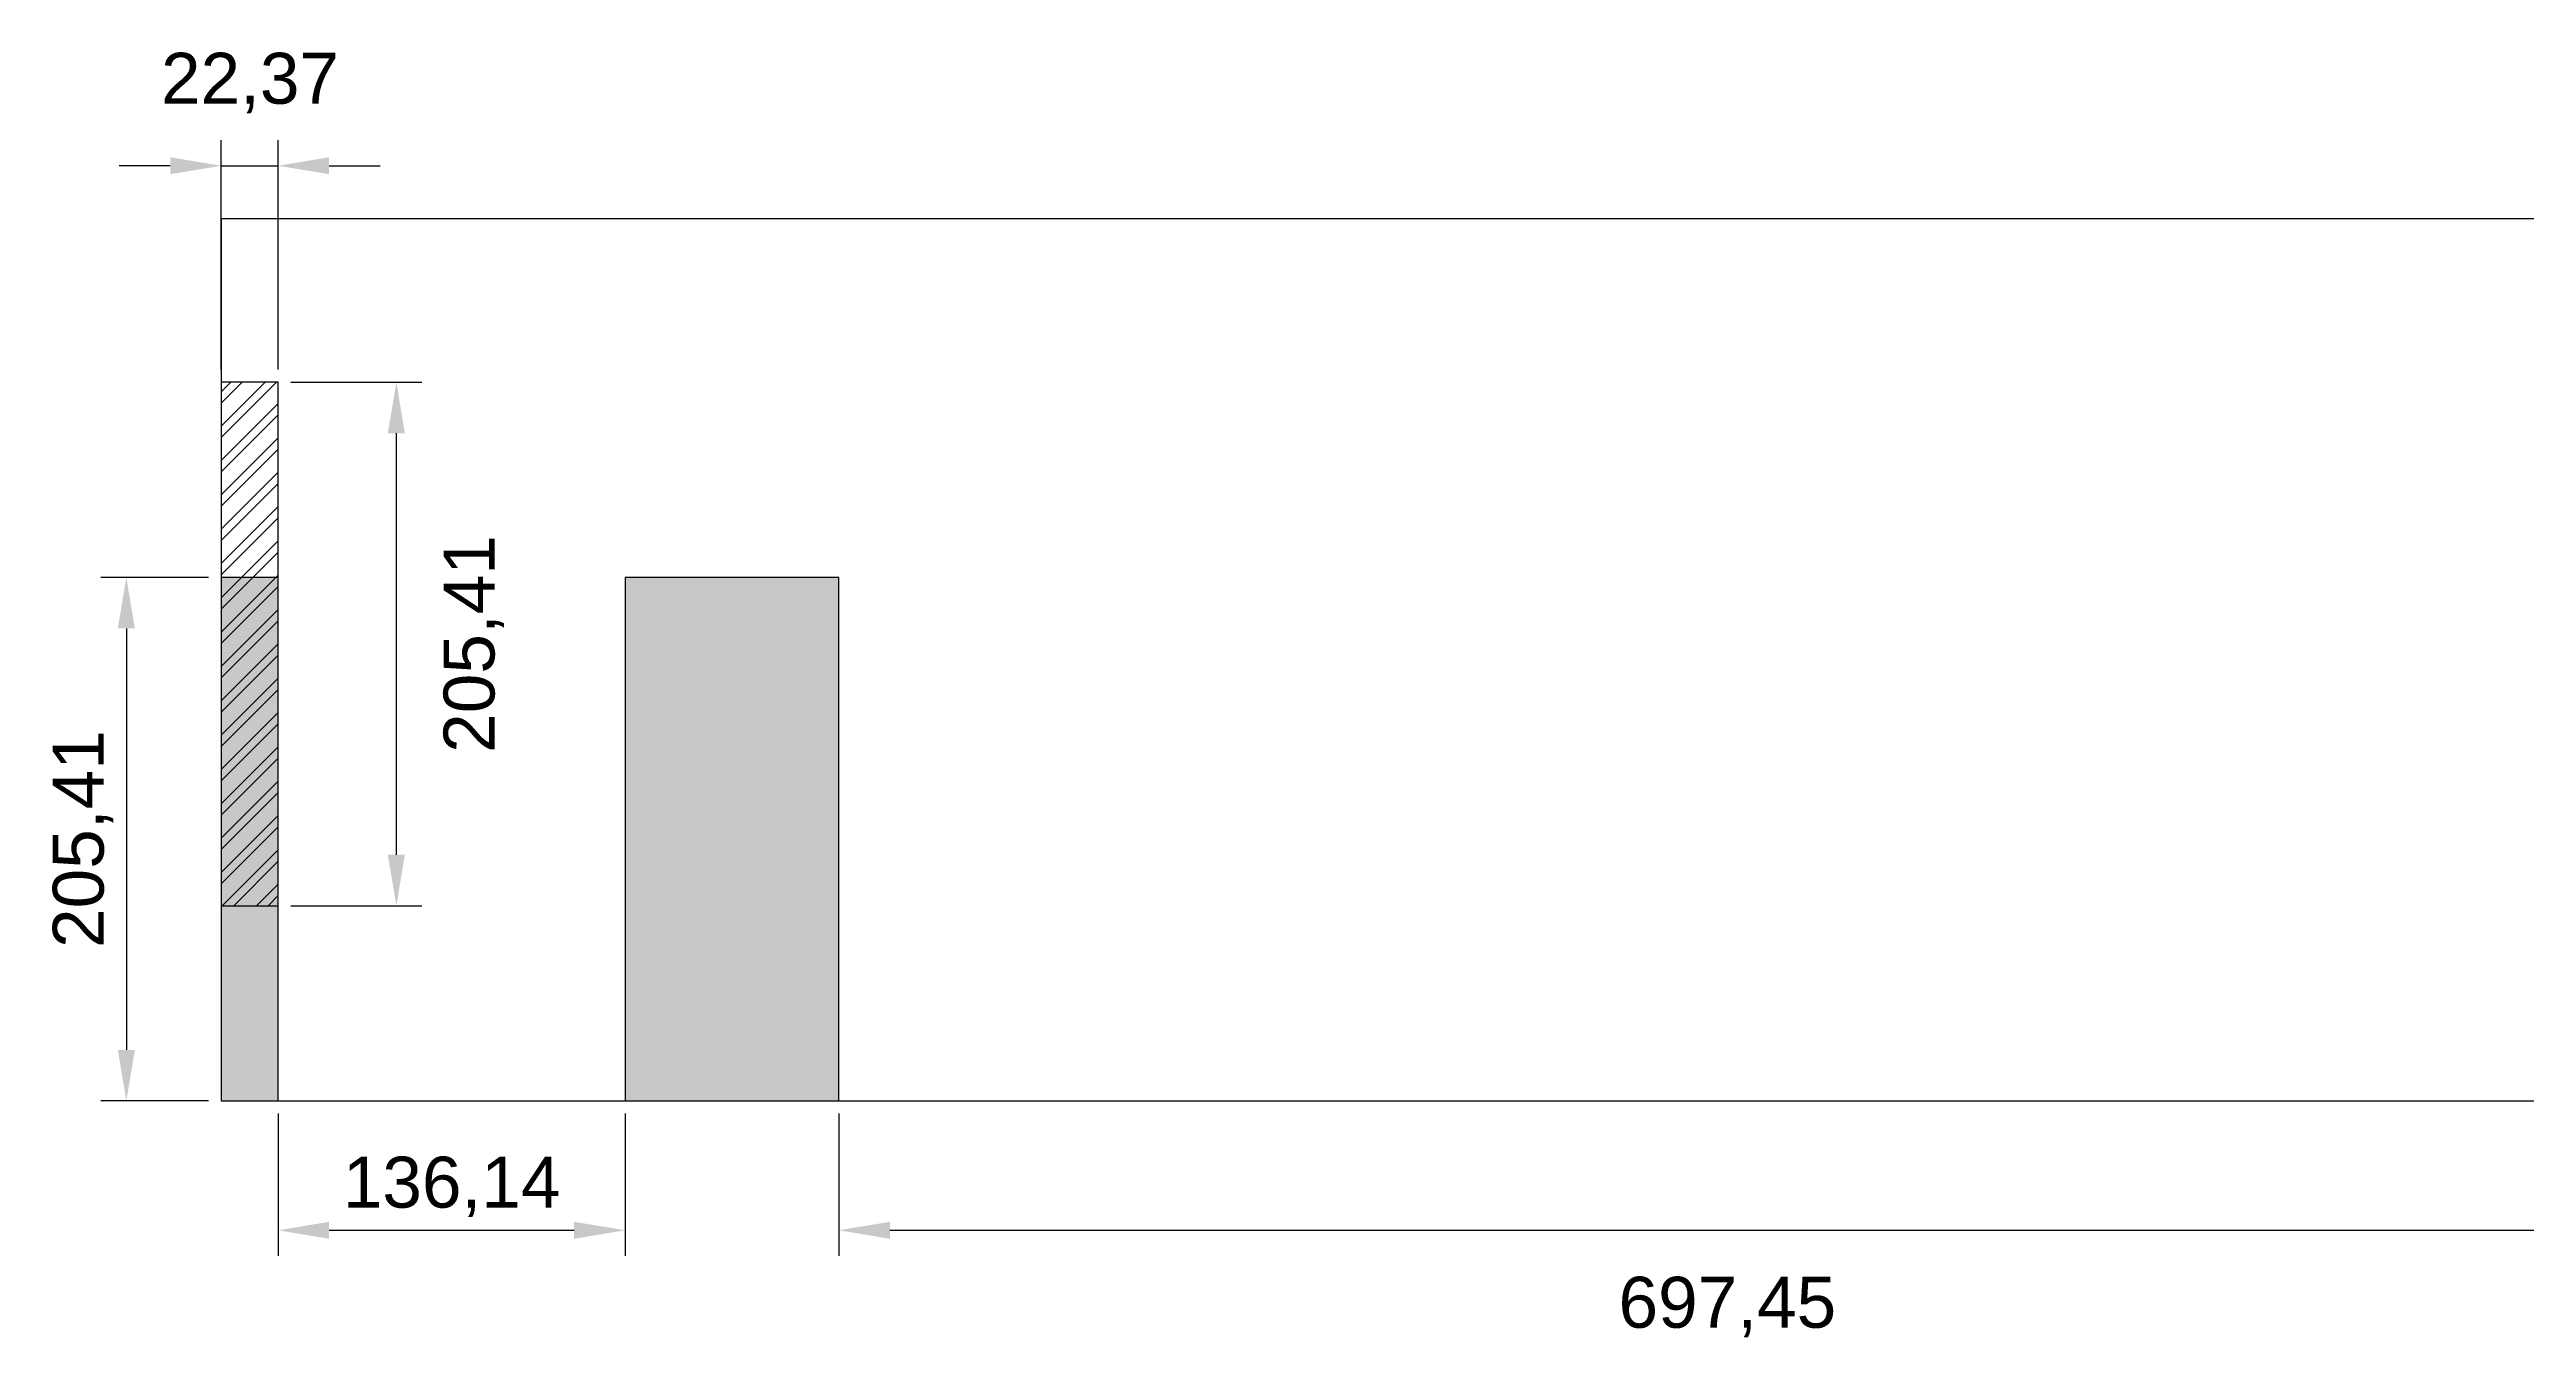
# Model space of a CAD drawing. Header units: millimetres. Extents: x 133 to 2678, y -112 to 1590.
# Drawn here: x 133 to 1105, y 1081 to 1588 of the extents above; entities that cross this region are included whole.
import ezdxf

# ---------------------------------------------------------------- set-up
doc = ezdxf.new("R2010")
doc.units = ezdxf.units.MM
for name, color, linetype in [('ARQ-05', 4, 'Continuous'), ('ARQ-COTAS', 1, 'Continuous'), ('Porta', 5, 'Continuous')]:
    doc.layers.add(name, color=color, linetype=linetype)
doc.layers.add('Janela', color=6, linetype='Continuous', lineweight=30)
doc.styles.get("Standard").update_dxf_attribs({"font": 'arial.ttf'})
doc.dimstyles.new('Annotative', dxfattribs={"dimscale": 0, "dimtxt": 2.5, "dimasz": 2.5, "dimexe": 1.25, "dimexo": 0.625, "dimtad": 1, "dimtxsty": 'Standard', "dimcen": 2.5, "dimadec": 0, "dimazin": 0, "dimtfac": 1, "dimtmove": 0, "dimatfit": 3, "dimfxl": 1, "dimarcsym": 0})

# ---------------------------------------------------------------- blocks, each defined once
blk = doc.blocks.new('*D521')
at = {"layer": 'ARQ-COTAS', "color": 0, "linetype": 'Continuous', "lineweight": -2, "transparency": 16777216}
for p, q in [((195.53, 1380.47), (153.29, 1380.47)), ((163.29, 1360.47), (163.29, 1195.05)), ((195.53, 1175.05), (153.29, 1175.05))]:
    blk.add_line(p, q, dxfattribs=at)
at = {"layer": 'ARQ-COTAS', "color": 0, "linetype": 'Continuous', "transparency": 16777216}
for points in [[(159.95, 1360.47), (166.62, 1360.47), (163.29, 1380.47)], [(159.95, 1195.05), (166.62, 1195.05), (163.29, 1175.05)]]:
    blk.add_solid(points, dxfattribs=at)
at = {"layer": 'Defpoints', "color": 0, "linetype": 'Continuous', "transparency": 16777216}
for p in [(200.53, 1380.47), (163.29, 1175.05), (200.53, 1175.05)]:
    blk.add_point(p, dxfattribs=at)
at = {"layer": 'ARQ-COTAS', "color": 0, "linetype": 'Continuous', "transparency": 16777216, "insert": (146.27, 1277.76), "char_height": 20, "attachment_point": 5, "rotation": 90}
blk.add_mtext('205,41', dxfattribs=at)
blk = doc.blocks.new('*D522')
at = {"layer": 'ARQ-COTAS', "color": 0, "linetype": 'Continuous', "lineweight": -2, "transparency": 16777216}
for p, q in [((227.89, 1457.03), (279.27, 1457.03)), ((269.27, 1271.62), (269.27, 1437.03)), ((227.89, 1251.62), (279.27, 1251.62))]:
    blk.add_line(p, q, dxfattribs=at)
at = {"layer": 'ARQ-COTAS', "color": 0, "linetype": 'Continuous', "transparency": 16777216}
for points in [[(265.93, 1437.03), (272.6, 1437.03), (269.27, 1457.03)], [(265.93, 1271.62), (272.6, 1271.62), (269.27, 1251.62)]]:
    blk.add_solid(points, dxfattribs=at)
at = {"layer": 'Defpoints', "color": 0, "linetype": 'Continuous', "transparency": 16777216}
for p in [(222.89, 1457.03), (269.27, 1457.03), (222.89, 1251.62)]:
    blk.add_point(p, dxfattribs=at)
at = {"layer": 'ARQ-COTAS', "color": 0, "linetype": 'Continuous', "transparency": 16777216, "insert": (299.66, 1354.33), "char_height": 20, "attachment_point": 5, "rotation": 90}
blk.add_mtext('205,41', dxfattribs=at)
blk = doc.blocks.new('*D526')
at = {"layer": 'ARQ-COTAS', "color": 0, "linetype": 'Continuous', "lineweight": -2, "transparency": 16777216}
for p, q in [((200.53, 1462.03), (200.53, 1551.99)), ((222.89, 1462.03), (222.89, 1551.99)), ((180.53, 1541.99), (160.53, 1541.99)), ((200.53, 1541.99), (222.89, 1541.99)), ((242.89, 1541.99), (262.89, 1541.99))]:
    blk.add_line(p, q, dxfattribs=at)
at = {"layer": 'ARQ-COTAS', "color": 0, "linetype": 'Continuous', "transparency": 16777216}
for points in [[(180.53, 1545.32), (180.53, 1538.66), (200.53, 1541.99)], [(242.89, 1545.32), (242.89, 1538.66), (222.89, 1541.99)]]:
    blk.add_solid(points, dxfattribs=at)
at = {"layer": 'Defpoints', "color": 0, "linetype": 'Continuous', "transparency": 16777216}
for p in [(222.89, 1541.99), (200.53, 1457.03), (222.89, 1457.03)]:
    blk.add_point(p, dxfattribs=at)
at = {"layer": 'ARQ-COTAS', "color": 0, "linetype": 'Continuous', "transparency": 16777216, "insert": (211.83, 1574.46), "char_height": 20, "attachment_point": 5}
blk.add_mtext('22,37', dxfattribs=at)
blk = doc.blocks.new('*D527')
at = {"layer": 'ARQ-COTAS', "color": 0, "linetype": 'Continuous', "lineweight": -2, "transparency": 16777216}
for p, q in [((442.97, 1170.05), (442.97, 1114.27)), ((1140.42, 1170.05), (1140.42, 1114.27)), ((462.97, 1124.27), (1120.42, 1124.27))]:
    blk.add_line(p, q, dxfattribs=at)
at = {"layer": 'ARQ-COTAS', "color": 0, "linetype": 'Continuous', "transparency": 16777216}
for points in [[(462.97, 1127.6), (462.97, 1120.93), (442.97, 1124.27)], [(1120.42, 1127.6), (1120.42, 1120.93), (1140.42, 1124.27)]]:
    blk.add_solid(points, dxfattribs=at)
at = {"layer": 'Defpoints', "color": 0, "linetype": 'Continuous', "transparency": 16777216}
for p in [(442.97, 1175.05), (1140.42, 1175.05), (1140.42, 1124.27)]:
    blk.add_point(p, dxfattribs=at)
at = {"layer": 'ARQ-COTAS', "color": 0, "linetype": 'Continuous', "transparency": 16777216, "insert": (791.69, 1094.16), "char_height": 20, "attachment_point": 5}
blk.add_mtext('697,45', dxfattribs=at)
blk = doc.blocks.new('*D528')
at = {"layer": 'ARQ-COTAS', "color": 0, "linetype": 'Continuous', "lineweight": -2, "transparency": 16777216}
for p, q in [((222.89, 1170.05), (222.89, 1114.27)), ((359.04, 1170.05), (359.04, 1114.27)), ((242.89, 1124.27), (339.04, 1124.27))]:
    blk.add_line(p, q, dxfattribs=at)
at = {"layer": 'ARQ-COTAS', "color": 0, "linetype": 'Continuous', "transparency": 16777216}
for points in [[(242.89, 1127.6), (242.89, 1120.93), (222.89, 1124.27)], [(339.04, 1127.6), (339.04, 1120.93), (359.04, 1124.27)]]:
    blk.add_solid(points, dxfattribs=at)
at = {"layer": 'Defpoints', "color": 0, "linetype": 'Continuous', "transparency": 16777216}
for p in [(222.89, 1175.05), (359.04, 1175.05), (359.04, 1124.27)]:
    blk.add_point(p, dxfattribs=at)
at = {"layer": 'ARQ-COTAS', "color": 0, "linetype": 'Continuous', "transparency": 16777216, "insert": (290.96, 1141.29), "char_height": 20, "attachment_point": 5}
blk.add_mtext('136,14', dxfattribs=at)

msp = doc.modelspace()

# ---------------------------------------------------------------- hatches: boundary and pattern name
at = {"layer": 'ARQ-COTAS', "linetype": 'Continuous'}
h = msp.add_hatch(dxfattribs=at)
h.set_pattern_fill('ANSI32', color=256)
h.paths.add_polyline_path([(222.895, 1457.034), (200.525, 1457.034), (200.525, 1251.621), (222.895, 1251.621)])
h = msp.add_hatch(color=256, dxfattribs=at)
h.dxf.hatch_style = 1
h.paths.add_polyline_path([(222.895, 1380.467), (200.525, 1380.467), (200.525, 1175.055), (222.895, 1175.055)])
h = msp.add_hatch(color=256, dxfattribs=at)
h.dxf.hatch_style = 1
h.paths.add_polyline_path([(1224.35, 1380.467), (1140.417, 1380.467), (1140.417, 1175.055), (1224.35, 1175.055)])
h.paths.add_polyline_path([(1309.612, 1380.467), (1224.35, 1380.467), (1224.35, 1175.055), (1309.612, 1175.055)])
h.paths.add_polyline_path([(1448.661, 1175.055), (1536.53, 1175.055), (1536.53, 1380.467), (1448.661, 1380.467)])
h.paths.add_polyline_path([(1659.507, 1175.055), (1744.599, 1175.055), (1744.599, 1380.467), (1659.507, 1380.467)])
h.paths.add_polyline_path([(359.035, 1175.055), (442.968, 1175.055), (442.968, 1380.467), (359.035, 1380.467)])

# ---------------------------------------------------------------- linework, layer by layer
at = {"layer": 'ARQ-05', "linetype": 'Continuous'}
for p, q in [((200.525, 1521.341), (1808.502, 1521.341)), ((200.525, 1521.341), (200.525, 1457.034)), ((200.525, 1175.055), (1808.502, 1175.055))]:
    msp.add_line(p, q, dxfattribs=at)
at = {"layer": 'Janela', "linetype": 'Continuous'}
msp.add_lwpolyline([(222.895, 1457.034), (200.525, 1457.034), (200.525, 1251.621), (222.895, 1251.621)], close=True, dxfattribs=at)
at = {"layer": 'Porta', "linetype": 'Continuous'}
for points in [[(222.895, 1380.467), (200.525, 1380.467), (200.525, 1175.055), (222.895, 1175.055)], [(442.968, 1380.467), (359.035, 1380.467), (359.035, 1175.055), (442.968, 1175.055)]]:
    msp.add_lwpolyline(points, close=True, dxfattribs=at)

# ---------------------------------------------------------------- dimensions: what is measured, and where the dimension line sits
at = {"layer": 'ARQ-COTAS', "linetype": 'Continuous'}
for base, p1, p2, picture, middle in [((222.895, 1541.99), (200.525, 1457.034), (222.895, 1457.034), '*D526', (211.825, 1574.463)), ((1140.417, 1124.266), (442.968, 1175.055), (1140.417, 1175.055), '*D527', (791.693, 1094.164))]:
    dim = msp.add_linear_dim(base=base, p1=p1, p2=p2, dimstyle='Annotative', override={"dimtmove": 2}, dxfattribs=at)
    dim.commit()
    dim.dimension.update_dxf_attribs({"geometry": picture, "text_midpoint": middle, "dimtype": 160})
dim = msp.add_linear_dim(base=(269.265, 1457.034), p1=(222.895, 1251.621), p2=(222.895, 1457.034), angle=90, dimstyle='Annotative', override={"dimtmove": 2}, dxfattribs=at)
dim.commit()
dim.dimension.update_dxf_attribs({"geometry": '*D522', "text_midpoint": (299.663, 1354.327), "dimtype": 160})
dim = msp.add_linear_dim(base=(163.286, 1175.055), p1=(200.525, 1380.467), p2=(200.525, 1175.055), angle=90, dimstyle='Annotative', dxfattribs=at)
dim.commit()
dim.dimension.update_dxf_attribs({"geometry": '*D521', "text_midpoint": (146.267, 1277.761)})
dim = msp.add_linear_dim(base=(359.035, 1124.266), p1=(222.895, 1175.055), p2=(359.035, 1175.055), dimstyle='Annotative', dxfattribs=at)
dim.commit()
dim.dimension.update_dxf_attribs({"geometry": '*D528', "text_midpoint": (290.965, 1141.286)})

doc.saveas('drawing.dxf')
